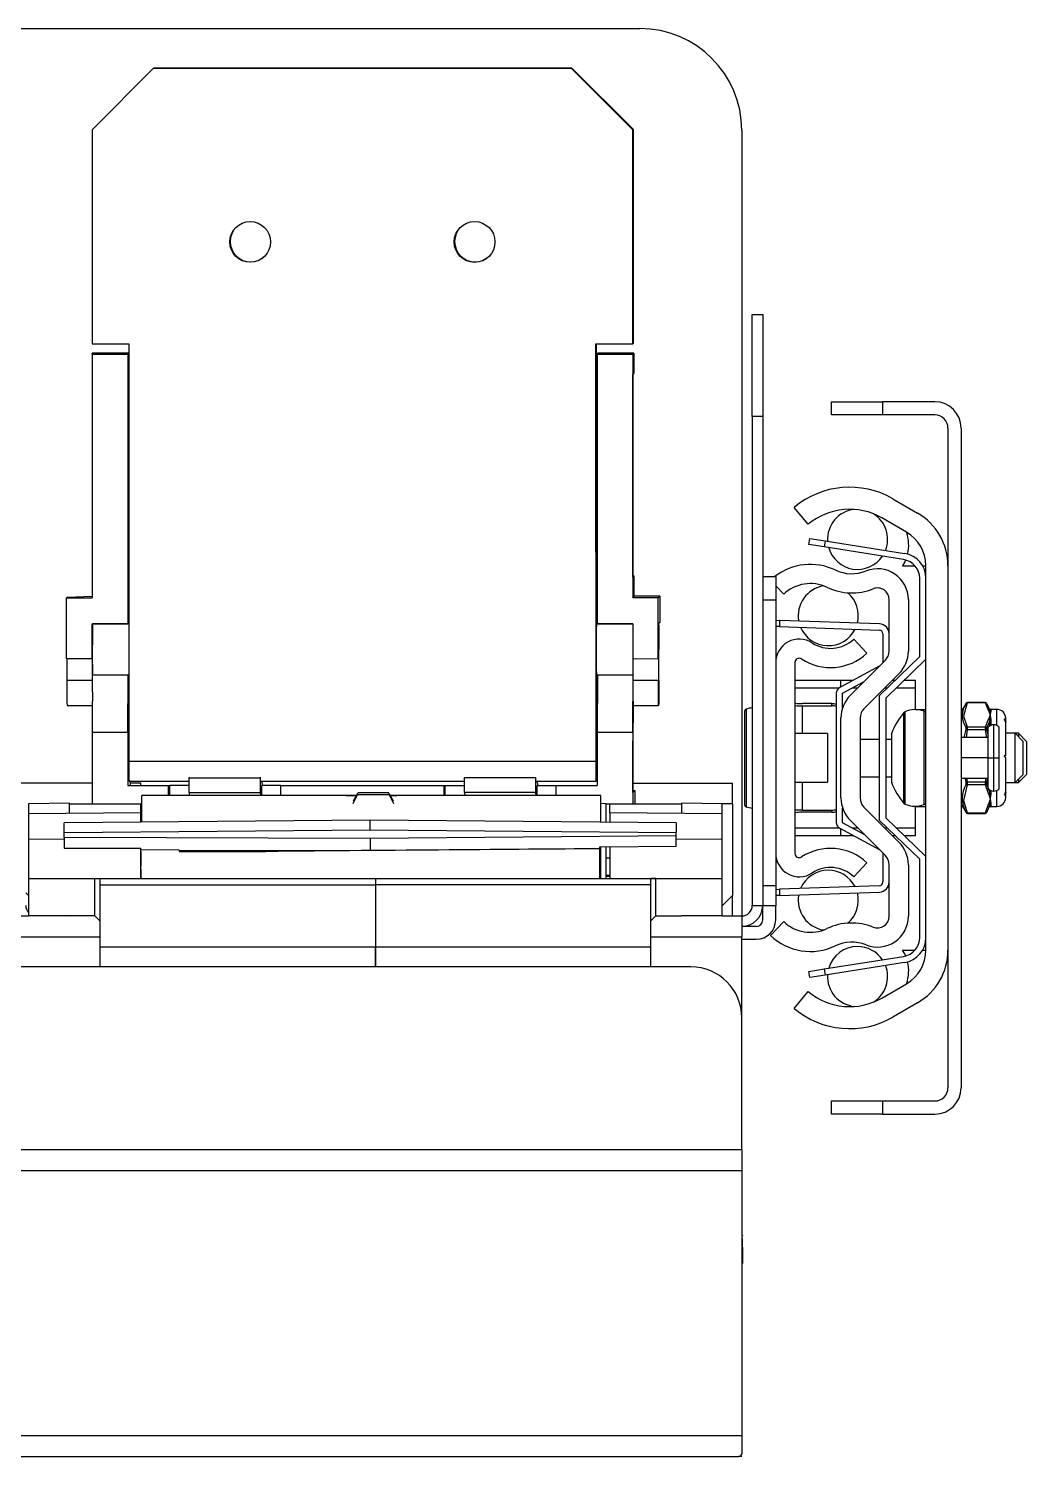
# Paper-space layout 'D' of a CAD drawing. Header units: inches. Extents: x 0 to 136, y 0 to 88.
# Drawn here: x 39.48 to 44.61, y 27.4 to 34.75 of the extents above; entities that cross this region are included whole.
import ezdxf

# ---------------------------------------------------------------- set-up
doc = ezdxf.new("R2010")
doc.units = ezdxf.units.IN
doc.header["$LTSCALE"] = 4
doc.header["$MEASUREMENT"] = 0

psp = doc.layouts.new('D')

# ---------------------------------------------------------------- linework, layer by layer
at = {"color": 7, "linetype": 'Continuous', "lineweight": 25}
for p, q in [((17.2199, 34.7471), (42.6216, 34.7471)), ((39.8028, 34.2264), (40.1177, 34.5413)), ((40.12, 34.5436), (40.1177, 34.5413)), ((42.2699, 34.5413), (40.1177, 34.5413)), ((42.2722, 34.5436), (40.12, 34.5436)), ((42.2699, 34.5413), (42.2722, 34.5436)), ((42.2699, 34.5413), (42.5848, 34.2263)), ((42.5871, 34.2286), (42.2722, 34.5436)), ((39.8028, 34.2264), (39.8029, 33.1241)), ((42.5871, 34.2286), (42.5848, 34.2263)), ((42.5849, 33.124), (42.5848, 34.2263)), ((42.5871, 34.2286), (42.5872, 33.1263)), ((43.1466, 34.2222), (43.1466, 30.1802)), ((43.2003, 33.2761), (43.2541, 33.2761)), ((43.2003, 32.7511), (43.2003, 33.2761)), ((43.2541, 33.2761), (43.2541, 32.7511)), ((39.8029, 33.1241), (39.9918, 33.1241)), ((39.9916, 33.0766), (39.8029, 33.0766)), ((39.8029, 33.0716), (39.8029, 33.0766)), ((39.8029, 33.0716), (39.8029, 31.8174)), ((39.8029, 33.0716), (39.9866, 33.0716)), ((39.9866, 33.0716), (39.9889, 33.0739)), ((39.9866, 33.0716), (39.9867, 31.6832)), ((39.9889, 33.0739), (39.9889, 32.5489)), ((39.9918, 33.0739), (39.9889, 33.0739)), ((39.9898, 33.0748), (39.9916, 33.0766)), ((39.9918, 33.0748), (39.9898, 33.0748)), ((39.9916, 33.0766), (39.9916, 33.0748)), ((39.9918, 33.1241), (39.9919, 30.9772)), ((42.3959, 33.124), (42.5849, 33.124)), ((42.3961, 30.9772), (42.3959, 33.124)), ((42.3983, 31.6801), (42.3982, 33.124)), ((42.3982, 33.0747), (42.4044, 33.0747)), ((42.3982, 33.0738), (42.4035, 33.0738)), ((42.4035, 33.0738), (42.4012, 33.0715)), ((42.4012, 33.0715), (42.4013, 31.6831)), ((42.4012, 33.0715), (42.5849, 33.0715)), ((42.4062, 33.0766), (42.4044, 33.0747)), ((42.5899, 33.0766), (42.4062, 33.0766)), ((42.5872, 33.1263), (42.5849, 33.124)), ((42.5849, 33.0715), (42.5899, 33.0766)), ((42.5849, 33.0715), (42.585, 31.8173)), ((42.5899, 33.0766), (42.5903, 32.9719)), ((42.5858, 32.9675), (42.5903, 32.9719)), ((42.5859, 31.9232), (42.5858, 32.9675)), ((43.6085, 32.7587), (43.6085, 32.8265)), ((43.6085, 32.8265), (43.871, 32.8265)), ((43.871, 32.8265), (43.871, 32.7587)), ((44.1397, 32.8265), (43.871, 32.8265)), ((43.2541, 32.7511), (43.2003, 32.7511)), ((43.2003, 32.7511), (43.2003, 30.234)), ((43.2541, 32.7511), (43.2541, 30.234)), ((43.871, 32.7587), (43.6085, 32.7587)), ((44.1397, 32.7587), (43.871, 32.7587)), ((44.2074, 32.6909), (44.2074, 29.2953)), ((44.2752, 32.6909), (44.2752, 29.2953)), ((39.9919, 32.5489), (39.9889, 32.5489)), ((42.3983, 32.5489), (42.4012, 32.5489)), ((43.4883, 32.1956), (43.4154, 32.2824)), ((43.9235, 32.3269), (44.0508, 32.2534)), ((43.9941, 32.1553), (43.8668, 32.2287)), ((43.4914, 32.0914), (43.4964, 32.1231)), ((43.4964, 32.1231), (43.5754, 32.1105)), ((43.5704, 32.0789), (43.4914, 32.0914)), ((43.5754, 32.1105), (43.5704, 32.0789)), ((43.9791, 32.0142), (43.5704, 32.0789)), ((43.5754, 32.1105), (43.9841, 32.0458)), ((43.9741, 31.9821), (44.0375, 31.9821)), ((44.0767, 31.9821), (44.0941, 31.9821)), ((44.0941, 30.0042), (44.0941, 31.9821)), ((42.5928, 31.9301), (42.5859, 31.9232)), ((42.5859, 31.9301), (42.5928, 31.9301)), ((42.5928, 31.8251), (42.5928, 31.9301)), ((43.2541, 31.9265), (43.3208, 31.9265)), ((43.3208, 31.9265), (43.3208, 31.8057)), ((44.0621, 31.5144), (44.0621, 31.917)), ((39.6754, 31.821), (39.8029, 31.8249)), ((42.585, 31.8173), (42.5928, 31.8251)), ((42.724, 31.8251), (42.5928, 31.8251)), ((42.7162, 31.8173), (42.724, 31.8251)), ((42.724, 31.8251), (42.724, 31.6909)), ((43.3619, 31.8357), (43.3208, 31.8792)), ((39.6717, 31.8174), (39.6754, 31.821)), ((39.6717, 31.5024), (39.6717, 31.8174)), ((39.6717, 31.8174), (39.8029, 31.8174)), ((42.7162, 31.8173), (42.585, 31.8173)), ((42.7162, 31.5023), (42.7162, 31.8173)), ((43.3208, 31.8057), (43.2541, 31.8057)), ((43.3208, 31.8057), (43.3208, 30.3364)), ((43.9048, 31.5431), (43.9048, 31.808)), ((44.0034, 31.808), (44.0034, 31.5431)), ((39.8029, 31.5024), (39.8029, 31.6832)), ((39.8029, 31.6832), (39.9867, 31.6832)), ((39.9919, 31.6826), (39.8048, 31.6826)), ((39.9887, 31.6852), (39.9867, 31.6832)), ((39.989, 31.6826), (39.9887, 31.6852)), ((42.585, 31.6826), (42.3981, 31.6826)), ((42.4013, 31.6831), (42.585, 31.6831)), ((42.4035, 31.6831), (42.4036, 31.6826)), ((42.585, 31.6831), (42.585, 31.5024)), ((42.7183, 31.6826), (42.718, 31.6826)), ((42.724, 31.6909), (42.7183, 31.6852)), ((43.3208, 31.702), (43.3411, 31.7013)), ((43.3411, 31.7013), (43.34, 31.6693)), ((43.8546, 31.6833), (43.3411, 31.7013)), ((39.8042, 31.6452), (39.8029, 31.5024)), ((42.7174, 31.6451), (42.7162, 31.5023)), ((43.34, 31.6693), (43.3208, 31.67)), ((43.34, 31.6693), (43.8535, 31.6513)), ((43.7227, 31.6042), (43.7901, 31.5321)), ((43.8728, 31.6314), (43.8728, 31.4835)), ((39.8039, 31.5502), (39.8034, 31.5502)), ((39.8039, 31.5502), (39.8039, 31.3928)), ((42.7171, 31.5502), (42.7166, 31.5502)), ((42.7171, 31.5502), (42.7171, 31.3927)), ((42.7194, 31.395), (42.7194, 31.5525)), ((39.8029, 31.5024), (39.6717, 31.5024)), ((39.6726, 31.5024), (39.6726, 31.3928)), ((42.7162, 31.5023), (42.585, 31.5024)), ((42.5859, 31.5024), (42.5859, 31.3927)), ((43.4194, 31.4836), (43.4194, 30.5027)), ((43.8559, 31.4666), (43.6502, 31.355)), ((43.7052, 31.3159), (43.8852, 31.496)), ((43.8554, 31.3149), (44.0621, 31.5144)), ((44.0941, 31.5009), (43.8874, 31.3013)), ((39.6726, 31.3928), (39.8039, 31.3928)), ((39.805, 31.4201), (39.9919, 31.4201)), ((39.9867, 31.1238), (39.9892, 31.4201)), ((42.3981, 31.4201), (42.5859, 31.4201)), ((42.3983, 31.4201), (42.4002, 31.018)), ((42.4038, 31.4201), (42.4013, 31.1238)), ((42.5859, 31.3927), (42.7171, 31.3927)), ((43.6568, 31.3924), (43.4194, 31.3924)), ((43.7191, 31.3924), (43.6568, 31.3924)), ((43.6568, 31.3585), (43.6568, 31.3924)), ((43.6648, 31.3265), (43.7762, 31.387)), ((43.955, 31.4262), (43.7749, 31.2462)), ((43.9357, 31.3924), (43.9212, 31.3924)), ((44.0408, 31.3924), (43.9818, 31.3924)), ((44.0408, 31.3533), (44.0408, 31.3924)), ((43.4194, 31.3533), (43.6474, 31.3533)), ((43.6328, 31.3257), (43.6328, 30.6606)), ((43.6648, 31.2498), (43.6648, 31.3265)), ((43.7141, 31.3533), (43.7425, 31.3533)), ((43.8554, 30.6714), (43.8554, 31.3149)), ((43.882, 31.3533), (43.8952, 31.3533)), ((43.9412, 31.3533), (44.0408, 31.3533)), ((44.0408, 31.2418), (44.0408, 31.3533)), ((39.6738, 31.2627), (39.803, 31.2627)), ((39.803, 31.2859), (39.803, 31.1238)), ((42.585, 31.1238), (42.5864, 31.2859)), ((42.5875, 31.2626), (42.5859, 31.0812)), ((42.5871, 31.2626), (42.7183, 31.2626)), ((43.1621, 30.7507), (43.1621, 31.2355)), ((43.1682, 31.2442), (43.1682, 30.7421)), ((43.6097, 31.2725), (43.4581, 31.2725)), ((43.4581, 31.2617), (43.6097, 31.2617)), ((43.4581, 31.1181), (43.4581, 31.2617)), ((43.6097, 31.2617), (43.6097, 31.2725)), ((43.8874, 31.3013), (43.8874, 30.685)), ((44.0408, 31.2431), (44.0941, 31.2431)), ((44.2985, 31.271), (44.2761, 31.2322)), ((44.4001, 31.2769), (44.3064, 31.2769)), ((44.3994, 31.2789), (44.3071, 31.2789)), ((44.4181, 31.2338), (44.4001, 31.2769)), ((44.4221, 31.2391), (44.4221, 31.2466)), ((44.4282, 31.2357), (44.4273, 31.2307)), ((44.4585, 31.2431), (44.4282, 31.2431)), ((44.4282, 31.2431), (44.4282, 31.2357)), ((44.4585, 31.1607), (44.4585, 31.2431)), ((43.6568, 30.7872), (43.6568, 31.199)), ((43.7554, 31.199), (43.7554, 30.7872)), ((43.981, 30.7591), (43.981, 31.2271)), ((43.9858, 31.2306), (43.9858, 30.7556)), ((44.0856, 30.7789), (44.0856, 31.233)), ((44.0941, 31.2227), (44.0939, 31.2228)), ((44.2761, 31.2322), (44.2761, 31.0978)), ((44.4001, 31.1524), (44.4181, 31.1954)), ((44.4221, 31.1583), (44.4221, 31.1838)), ((44.4273, 31.1925), (44.4282, 31.1812)), ((44.4282, 31.1812), (44.4282, 31.1612)), ((44.4428, 30.9931), (44.4428, 31.1638)), ((44.5044, 31.1766), (44.5044, 31.1973)), ((44.5044, 31.1713), (44.5044, 31.1766)), ((44.5044, 31.0073), (44.5044, 31.1713)), ((39.9867, 31.1238), (39.803, 31.1238)), ((39.803, 31.1238), (39.803, 30.7576)), ((39.9867, 31.1238), (39.9867, 30.8521)), ((42.585, 31.1238), (42.4013, 31.1238)), ((42.4013, 31.1238), (42.4013, 30.8521)), ((42.585, 31.1238), (42.585, 30.7576)), ((43.5874, 31.1181), (43.4194, 31.1181)), ((43.5874, 31.1181), (43.5874, 30.8681)), ((43.7554, 31.0899), (43.8554, 31.0899)), ((43.8874, 31.0899), (43.9168, 31.0899)), ((43.9168, 31.1177), (43.9168, 31.0492)), ((44.4141, 31.0978), (44.2752, 31.0978)), ((44.2908, 31.0978), (44.3004, 31.1391)), ((44.3064, 31.1376), (44.3012, 31.0978)), ((44.3064, 31.1524), (44.4001, 31.1524)), ((44.4001, 31.1376), (44.3064, 31.1376)), ((44.4078, 31.0978), (44.4001, 31.1376)), ((44.4141, 30.9931), (44.4141, 31.1523)), ((44.4714, 30.9931), (44.4714, 31.1523)), ((44.5524, 31.1198), (44.5044, 31.1198)), ((44.5695, 31.1198), (44.5524, 31.1198)), ((44.5941, 31.0781), (44.5524, 31.1198)), ((44.5524, 30.88), (44.5524, 31.1198)), ((44.6112, 31.0781), (44.5695, 31.1198)), ((44.5695, 31.1198), (44.5695, 31.1027)), ((42.4002, 30.9269), (42.4002, 31.018)), ((42.5859, 30.8153), (42.5859, 31.0812)), ((43.9168, 31.0492), (43.9168, 30.8685)), ((44.5941, 30.9172), (44.5941, 31.0781)), ((44.6112, 31.0781), (44.6112, 30.9081)), ((39.9919, 30.9772), (42.3961, 30.9772)), ((44.4141, 30.9931), (44.2752, 30.9931)), ((44.4141, 30.8339), (44.4141, 30.9931)), ((44.4141, 30.9931), (44.4428, 30.9931)), ((44.4428, 30.9931), (44.4714, 30.9931)), ((44.4428, 30.8225), (44.4428, 30.9931)), ((44.4714, 30.8339), (44.4714, 30.9931)), ((44.5044, 31.0052), (44.5044, 31.0073)), ((44.5044, 30.8238), (44.5044, 30.9959)), ((39.9929, 30.8731), (40.3016, 30.8731)), ((39.9982, 30.8731), (39.9982, 30.8521)), ((40.302, 30.8934), (40.3016, 30.89)), ((40.3017, 30.8144), (40.3016, 30.89)), ((40.3016, 30.89), (40.6691, 30.89)), ((40.6691, 30.89), (40.6695, 30.8934)), ((40.6691, 30.8144), (40.6691, 30.89)), ((40.67, 30.8731), (41.7189, 30.8731)), ((40.6762, 30.8731), (40.6776, 30.8521)), ((41.7193, 30.8933), (41.7189, 30.89)), ((42.0864, 30.89), (41.7189, 30.89)), ((41.7189, 30.8144), (41.7189, 30.89)), ((42.0864, 30.89), (42.0867, 30.8933)), ((42.0864, 30.8144), (42.0864, 30.89)), ((42.0873, 30.8731), (42.397, 30.8731)), ((42.0934, 30.8731), (42.0949, 30.8521)), ((42.4002, 30.9269), (42.3971, 30.8742)), ((43.4194, 30.8681), (43.5874, 30.8681)), ((43.4581, 30.7245), (43.4581, 30.8681)), ((43.7554, 30.8963), (43.8554, 30.8963)), ((43.8874, 30.8963), (43.9168, 30.8963)), ((44.2752, 30.8885), (44.4141, 30.8885)), ((44.2761, 30.8885), (44.2761, 30.754)), ((44.3004, 30.8675), (44.297, 30.8885)), ((44.3033, 30.8885), (44.3064, 30.8694)), ((44.3064, 30.8694), (44.4001, 30.8694)), ((44.4001, 30.8694), (44.4038, 30.8885)), ((44.4116, 30.8885), (44.4062, 30.8675)), ((44.5044, 30.8665), (44.5524, 30.8665)), ((44.5524, 30.8665), (44.5941, 30.9081)), ((44.5524, 30.8665), (44.5524, 30.88)), ((44.5524, 30.8665), (44.5695, 30.8665)), ((44.5695, 30.8665), (44.6112, 30.9081)), ((44.5695, 30.8836), (44.5695, 30.8665)), ((44.5941, 30.9081), (44.5941, 30.9172)), ((39.803, 30.8626), (39.4233, 30.8626)), ((39.9867, 30.8521), (40.1967, 30.8521)), ((40.0532, 30.8626), (39.9982, 30.8626)), ((40.0532, 30.8521), (40.0532, 30.8626)), ((40.0585, 30.6623), (40.0585, 30.7996)), ((41.1084, 30.7996), (40.0585, 30.7996)), ((40.1967, 30.7996), (40.1967, 30.8521)), ((40.1967, 30.8521), (40.2031, 30.8521)), ((40.2031, 30.7996), (40.2031, 30.8521)), ((40.3016, 30.8521), (40.2031, 30.8521)), ((40.3017, 30.8144), (40.6691, 30.8144)), ((40.3017, 30.8144), (40.3029, 30.7996)), ((40.6704, 30.7996), (40.6691, 30.8144)), ((40.6755, 30.7996), (40.6755, 30.8521)), ((40.7741, 30.8521), (40.6755, 30.8521)), ((40.7741, 30.7996), (40.7741, 30.8521)), ((40.7741, 30.8521), (41.6139, 30.8521)), ((41.1084, 30.7981), (41.1084, 30.7996)), ((41.1628, 30.7996), (41.1084, 30.7996)), ((41.1619, 30.7981), (41.1084, 30.7981)), ((41.1458, 30.7585), (41.1692, 30.8055)), ((41.1692, 30.8107), (41.1463, 30.7712)), ((41.1692, 30.8107), (41.1692, 30.8055)), ((41.1692, 30.8055), (41.331, 30.8055)), ((41.3292, 30.8127), (41.171, 30.8127)), ((41.331, 30.8055), (41.331, 30.8107)), ((41.3539, 30.7712), (41.331, 30.8107)), ((41.331, 30.8055), (41.3544, 30.7585)), ((41.3708, 30.7996), (41.3374, 30.7996)), ((41.3708, 30.7981), (41.3383, 30.7981)), ((41.3708, 30.7981), (41.3708, 30.7996)), ((42.4207, 30.7996), (41.3708, 30.7996)), ((41.6139, 30.7996), (41.6139, 30.8521)), ((41.6139, 30.8521), (41.6203, 30.8521)), ((41.6204, 30.7996), (41.6203, 30.8521)), ((41.6203, 30.8521), (41.7189, 30.8521)), ((42.0864, 30.8144), (41.7189, 30.8144)), ((41.7189, 30.8144), (41.7202, 30.7996)), ((42.0876, 30.7996), (42.0864, 30.8144)), ((42.0928, 30.7996), (42.0928, 30.8521)), ((42.0928, 30.8521), (42.1913, 30.8521)), ((42.1913, 30.7996), (42.1913, 30.8521)), ((42.1913, 30.8521), (42.4013, 30.8521)), ((42.4207, 30.6622), (42.4207, 30.7996)), ((42.5859, 30.8626), (43.0979, 30.8626)), ((42.5965, 30.8258), (42.5859, 30.8153)), ((42.5859, 30.8258), (42.5965, 30.8258)), ((42.5965, 30.8258), (42.5965, 30.7576)), ((43.0979, 30.7576), (43.0979, 30.8626)), ((44.4001, 30.8539), (44.3064, 30.8539)), ((44.4181, 30.8042), (44.4001, 30.8539)), ((44.4221, 30.8169), (44.4221, 30.8279)), ((44.4282, 30.8194), (44.4273, 30.8069)), ((44.4282, 30.8251), (44.4282, 30.8194)), ((44.4585, 30.7431), (44.4585, 30.8256)), ((44.5044, 30.8177), (44.5044, 30.8238)), ((44.5044, 30.789), (44.5044, 30.8177)), ((39.6858, 30.7595), (39.4758, 30.7576)), ((39.4758, 30.7576), (39.4758, 30.7051)), ((39.6858, 30.7576), (39.6858, 30.7595)), ((39.6858, 30.7576), (40.0532, 30.7576)), ((39.6858, 30.707), (39.6858, 30.7576)), ((40.0585, 30.7577), (40.0532, 30.7577)), ((40.0532, 30.7576), (40.0532, 30.7577)), ((40.0532, 30.7576), (40.0532, 30.7553)), ((40.0532, 30.7102), (40.0532, 30.7553)), ((42.4469, 30.7577), (42.4207, 30.7579)), ((42.4469, 30.7577), (42.4469, 30.662)), ((42.4469, 30.7576), (42.4679, 30.7576)), ((42.4679, 30.7576), (42.8354, 30.7576)), ((42.4679, 30.7102), (42.4679, 30.7576)), ((43.0454, 30.7576), (42.8354, 30.7595)), ((42.8354, 30.7595), (42.8354, 30.7576)), ((42.8354, 30.7576), (42.8354, 30.707)), ((43.0979, 30.7576), (43.0454, 30.7576)), ((43.0454, 30.7051), (43.0454, 30.7576)), ((43.0979, 30.7576), (43.0979, 30.2852)), ((43.4581, 30.7245), (43.6097, 30.7245)), ((43.6097, 30.7137), (43.6097, 30.7245)), ((43.6648, 30.6598), (43.6648, 30.7364)), ((43.7749, 30.7401), (43.955, 30.56)), ((44.0408, 30.633), (44.0408, 30.7445)), ((44.0408, 30.7431), (44.0941, 30.7431)), ((44.0856, 30.7532), (44.0856, 30.7789)), ((44.0939, 30.7634), (44.0941, 30.7636)), ((44.2761, 30.754), (44.2985, 30.7152)), ((44.4001, 30.7101), (44.4181, 30.7598)), ((44.4221, 30.7396), (44.4221, 30.7531)), ((44.4273, 30.7628), (44.4282, 30.7564)), ((44.4282, 30.7564), (44.4282, 30.7431)), ((44.4282, 30.7431), (44.4585, 30.7431)), ((40.0532, 30.7102), (39.4758, 30.7051)), ((39.4758, 30.7051), (39.4758, 30.5755)), ((41.2344, 30.6725), (39.6595, 30.6588)), ((39.6595, 30.6087), (39.6595, 30.6588)), ((40.0532, 30.6622), (40.0532, 30.7102)), ((42.8092, 30.6588), (41.2344, 30.6725)), ((41.2344, 30.6224), (41.2344, 30.6725)), ((43.0454, 30.7051), (42.4679, 30.7102)), ((42.4679, 30.7102), (42.4679, 30.6618)), ((42.8092, 30.6588), (42.8092, 30.6087)), ((43.0454, 30.5755), (43.0454, 30.7051)), ((43.6097, 30.7137), (43.4581, 30.7137)), ((43.7762, 30.5993), (43.6648, 30.6598)), ((43.8852, 30.4902), (43.7052, 30.6703)), ((44.0621, 30.4718), (43.8554, 30.6714)), ((43.8874, 30.685), (44.0941, 30.4854)), ((44.3064, 30.7101), (44.4001, 30.7101)), ((44.3071, 30.7074), (44.3994, 30.7074)), ((44.4062, 30.7121), (44.4081, 30.7154)), ((44.4064, 30.7129), (44.4067, 30.7136)), ((39.4758, 30.5755), (39.6595, 30.5769)), ((39.4758, 30.5755), (39.4758, 30.3721)), ((39.6595, 30.6087), (41.2344, 30.6224)), ((39.6595, 30.5833), (39.6595, 30.6087)), ((39.6595, 30.5833), (39.6595, 30.5289)), ((41.2344, 30.579), (39.6595, 30.5833)), ((41.2344, 30.6224), (42.8092, 30.6087)), ((42.8092, 30.5927), (41.2344, 30.579)), ((41.2344, 30.579), (41.2344, 30.5166)), ((42.8092, 30.5927), (42.8092, 30.6087)), ((42.8092, 30.5384), (42.8092, 30.5927)), ((42.8092, 30.5773), (43.0454, 30.5755)), ((43.0454, 30.3721), (43.0454, 30.5755)), ((43.4194, 30.633), (43.6474, 30.633)), ((43.4194, 30.5938), (43.6568, 30.5938)), ((43.6502, 30.6313), (43.8559, 30.5196)), ((43.6568, 30.5938), (43.6568, 30.6277)), ((43.6568, 30.5938), (43.7191, 30.5938)), ((43.7141, 30.633), (43.7425, 30.633)), ((43.882, 30.633), (43.8952, 30.633)), ((43.9212, 30.5938), (43.9357, 30.5938)), ((43.9412, 30.633), (44.0408, 30.633)), ((43.9818, 30.5938), (44.0408, 30.5938)), ((44.0408, 30.5938), (44.0408, 30.633)), ((39.6595, 30.5289), (40.0541, 30.5279)), ((40.0532, 30.3721), (40.0532, 30.5279)), ((40.0534, 30.5199), (40.0541, 30.5279)), ((40.0534, 30.5199), (40.0534, 30.5279)), ((40.2501, 30.5193), (40.0534, 30.5199)), ((40.0535, 30.5123), (40.0542, 30.4356)), ((40.2501, 30.5193), (41.2344, 30.5166)), ((40.2501, 30.5193), (40.2501, 30.5119)), ((40.2501, 30.5119), (40.6963, 30.5119)), ((41.2344, 30.5166), (40.6963, 30.5119)), ((42.4155, 30.535), (42.8092, 30.5384)), ((42.4155, 30.5257), (42.4155, 30.535)), ((42.4155, 30.3721), (42.4155, 30.5257)), ((42.4207, 30.3721), (42.4207, 30.535)), ((42.4469, 30.5352), (42.4469, 30.3721)), ((42.4679, 30.5354), (42.4679, 30.3721)), ((43.8728, 30.5027), (43.8728, 30.3549)), ((40.0542, 30.4356), (40.0532, 30.4356)), ((42.4469, 30.4794), (42.4679, 30.4794)), ((43.7901, 30.4541), (43.7227, 30.382)), ((43.9048, 30.1783), (43.9048, 30.4431)), ((44.0034, 30.4431), (44.0034, 30.1783)), ((44.0621, 30.0692), (44.0621, 30.4718)), ((39.4758, 30.3721), (39.82, 30.3721)), ((39.4758, 30.3721), (39.4758, 30.1802)), ((39.82, 30.3721), (39.8433, 30.3721)), ((39.8433, 30.3721), (41.2606, 30.3721)), ((39.8433, 30.3721), (39.8433, 30.3405)), ((41.2606, 30.3721), (42.6779, 30.3721)), ((41.2606, 30.3721), (41.2606, 30.3405)), ((41.2606, 30.3721), (41.2606, 30.3405)), ((42.4469, 30.3902), (42.4679, 30.3902)), ((42.4469, 30.3849), (42.4679, 30.3849)), ((42.7042, 30.3721), (42.6779, 30.3721)), ((42.6779, 30.3405), (42.6779, 30.3721)), ((42.6779, 30.3721), (43.0454, 30.3721)), ((42.7042, 30.1802), (42.7042, 30.3721)), ((43.0454, 30.1802), (43.0454, 30.3721)), ((39.4614, 30.2996), (39.4758, 30.2852)), ((39.8433, 30.3405), (41.2606, 30.3405)), ((39.8433, 30.3405), (39.8433, 30.0207)), ((42.6779, 30.3405), (41.2606, 30.3405)), ((41.2606, 30.3405), (41.2606, 30.0207)), ((41.2606, 30.3405), (41.2606, 30.0207)), ((42.6779, 30.0207), (42.6779, 30.3405)), ((43.0454, 30.2327), (43.0979, 30.2852)), ((43.0979, 30.1802), (43.0979, 30.2852)), ((43.2541, 30.3364), (43.3208, 30.3364)), ((43.3208, 30.3364), (43.3208, 30.2314)), ((43.3208, 30.3163), (43.34, 30.317)), ((43.3411, 30.285), (43.3208, 30.2843)), ((43.8535, 30.3349), (43.34, 30.317)), ((43.34, 30.317), (43.3411, 30.285)), ((43.3411, 30.285), (43.8546, 30.3029)), ((43.2003, 30.234), (43.2541, 30.234)), ((43.2541, 30.2314), (43.2541, 30.234)), ((43.3208, 30.2314), (43.2541, 30.2314)), ((43.2541, 30.1595), (43.2541, 30.2314)), ((43.3208, 30.1595), (43.3208, 30.2314)), ((39.2658, 30.1802), (39.4758, 30.1802)), ((39.817, 30.1802), (39.4758, 30.1802)), ((39.6858, 30.1784), (39.4758, 30.1802)), ((39.6858, 30.1802), (39.6858, 30.1784)), ((39.8433, 30.154), (39.817, 30.1802)), ((42.7042, 30.1802), (42.6779, 30.154)), ((42.7042, 30.1802), (42.8354, 30.1802)), ((42.7042, 30.1802), (42.8354, 30.1802)), ((43.0454, 30.1802), (42.8354, 30.1802)), ((43.0454, 30.1802), (42.8354, 30.1784)), ((42.8354, 30.1784), (42.8354, 30.1802)), ((43.0454, 30.1802), (43.1466, 30.1802)), ((43.1466, 30.1802), (43.1466, 30.1265)), ((43.2941, 30.0789), (43.3619, 30.1506)), ((38.8984, 30.0727), (39.8433, 30.0727)), ((42.6779, 30.0727), (43.1466, 30.0727)), ((43.1466, 30.1265), (43.221, 30.1265)), ((43.1466, 30.1265), (43.1466, 30.0727)), ((43.1466, 29.6553), (43.1466, 30.0727)), ((43.1466, 30.0598), (43.221, 30.0598)), ((39.8433, 30.0207), (41.2606, 30.0207)), ((39.8433, 30.0207), (39.8433, 29.9177)), ((41.2606, 30.0207), (42.6779, 30.0207)), ((41.2606, 30.0207), (41.2606, 29.9177)), ((41.2606, 29.9177), (41.2606, 30.0207)), ((42.6779, 29.9177), (42.6779, 30.0207)), ((43.9741, 30.0042), (44.0375, 30.0042)), ((44.0767, 30.0042), (44.0941, 30.0042)), ((42.8841, 29.9177), (16.9574, 29.9177)), ((43.5704, 29.9073), (43.9791, 29.972)), ((43.9841, 29.9404), (43.5754, 29.8757)), ((43.4914, 29.8948), (43.5704, 29.9073)), ((43.4964, 29.8632), (43.4914, 29.8948)), ((43.5754, 29.8757), (43.4964, 29.8632)), ((43.5704, 29.9073), (43.5754, 29.8757)), ((43.4154, 29.7038), (43.4883, 29.7906)), ((43.8668, 29.7575), (43.9941, 29.831)), ((44.0508, 29.7328), (43.9235, 29.6593)), ((43.1466, 28.9754), (43.1466, 29.6553)), ((43.6085, 29.1598), (43.6085, 29.2276)), ((43.6085, 29.2276), (43.871, 29.2276)), ((43.871, 29.2276), (43.871, 29.1598)), ((43.871, 29.2276), (44.1397, 29.2276)), ((43.871, 29.1598), (43.6085, 29.1598)), ((43.871, 29.1598), (44.1397, 29.1598)), ((43.1466, 28.9754), (16.6949, 28.9754)), ((43.1466, 28.9754), (43.1466, 28.8679)), ((43.1466, 28.8679), (16.6949, 28.8679)), ((43.1466, 28.8679), (43.1466, 27.5056)), ((43.1504, 28.5375), (43.1466, 28.5375)), ((43.1504, 28.5346), (43.1466, 28.5346)), ((43.1504, 28.5182), (43.1466, 28.5182)), ((43.1504, 28.5375), (43.1504, 28.5346)), ((43.1504, 28.4752), (43.1504, 28.5182)), ((43.1504, 28.4752), (43.1466, 28.4752)), ((43.1504, 28.4752), (43.1504, 28.3912)), ((43.1504, 28.3912), (43.1466, 28.3912)), ((16.6949, 27.5056), (43.1466, 27.5056)), ((43.1466, 27.5056), (43.1466, 27.414)), ((16.6949, 27.3981), (43.1302, 27.3981)), ((43.1466, 27.3981), (43.1302, 27.3981)), ((43.1466, 27.3981), (43.1466, 27.3981))]:
    psp.add_line(p, q, dxfattribs=at)
at = {"color": 7, "linetype": 'Continuous', "lineweight": 25, "flags": 128}
for points in [[(43.9897, 32.0119), (43.9851, 32.0017), (43.9741, 31.9821)], [(42.7171, 31.5502), (42.7172, 31.6005), (42.7175, 31.6433), (42.7178, 31.6721), (42.7183, 31.6826), (42.7187, 31.673), (42.7191, 31.6449), (42.7193, 31.6026), (42.7194, 31.5525)], [(42.7194, 31.395), (42.7193, 31.3447), (42.7191, 31.3019), (42.7187, 31.273), (42.7183, 31.2626), (42.7179, 31.2722), (42.7175, 31.3002), (42.7172, 31.3426), (42.7171, 31.3927)], [(44.3064, 31.2769), (44.2867, 31.2078), (44.3064, 31.1524)], [(44.3071, 31.2787), (44.3071, 31.2786), (44.3064, 31.2769)], [(44.4001, 31.2769), (44.3998, 31.2779), (44.3994, 31.2788), (44.3994, 31.2788)], [(44.4227, 31.2325), (44.4224, 31.2377), (44.4221, 31.2391)], [(44.4221, 31.1838), (44.4126, 31.1598), (44.4062, 31.1481)], [(44.4221, 31.1838), (44.4227, 31.1916), (44.4227, 31.1937)], [(44.5044, 31.1713), (44.5043, 31.1722), (44.5026, 31.1825), (44.5008, 31.1877), (44.4999, 31.1897), (44.4991, 31.1918), (44.4988, 31.1928), (44.4986, 31.1936), (44.4987, 31.194), (44.4989, 31.194), (44.4993, 31.1938), (44.5003, 31.1926), (44.5021, 31.189), (44.5043, 31.1788), (44.5044, 31.1766)], [(44.4062, 31.1391), (44.4098, 31.1256), (44.4141, 31.1046)], [(42.3971, 30.8742), (42.3969, 30.8733), (42.3967, 30.8771), (42.3965, 30.8856), (42.3964, 30.8982), (42.3962, 30.9145), (42.3961, 30.9337), (42.3961, 30.9549), (42.3961, 30.9772)], [(44.5044, 30.9959), (44.5039, 30.9962), (44.502, 30.997), (44.5007, 30.9979), (44.4993, 30.9997), (44.4989, 31.0007), (44.4987, 31.0018), (44.4986, 31.0025), (44.4987, 31.0035), (44.4989, 31.0043), (44.4995, 31.0055), (44.5006, 31.0067), (44.5026, 31.0076), (44.5044, 31.0073)], [(44.3064, 30.8539), (44.2867, 30.7741), (44.3064, 30.7101)], [(44.4062, 30.8581), (44.4098, 30.8508), (44.4159, 30.8347)], [(44.4168, 30.8323), (44.421, 30.8212), (44.4221, 30.8169)], [(44.4227, 30.8059), (44.4224, 30.8145), (44.4221, 30.8169)], [(44.4273, 30.8069), (44.4262, 30.7982), (44.4245, 30.7845), (44.4242, 30.7824), (44.4241, 30.782)], [(44.5044, 30.8177), (44.5037, 30.8111), (44.5025, 30.807), (44.5006, 30.803), (44.4994, 30.8017), (44.499, 30.8015), (44.4987, 30.8016), (44.4986, 30.802), (44.4987, 30.8027), (44.4991, 30.8039), (44.4998, 30.8057), (44.5012, 30.8092), (44.5035, 30.8165), (44.5044, 30.8238)], [(44.4221, 30.7531), (44.4126, 30.7257), (44.4062, 30.7125)], [(44.4221, 30.7531), (44.4227, 30.7593), (44.4227, 30.7611)], [(44.3004, 30.7121), (44.301, 30.7111), (44.3011, 30.711), (44.3007, 30.7118), (44.3004, 30.7125)], [(44.3064, 30.7101), (44.3068, 30.7089), (44.3072, 30.7075), (44.3071, 30.7076)], [(44.3994, 30.7075), (44.3995, 30.708), (44.4001, 30.7101)], [(44.4062, 30.7125), (44.4055, 30.7113), (44.4054, 30.7109), (44.4058, 30.7115), (44.4062, 30.7121)], [(39.817, 30.1802), (39.817, 30.1838), (39.817, 30.1945), (39.817, 30.2119), (39.817, 30.2355), (39.817, 30.2643), (39.817, 30.2975), (39.817, 30.3339), (39.817, 30.3721)], [(43.9897, 29.9743), (43.9851, 29.9845), (43.9741, 30.0042)], [(43.1302, 27.3981), (43.1416, 27.4009), (43.1464, 27.4101), (43.1466, 27.414)]]:
    psp.add_lwpolyline(points, dxfattribs=at)
at = {"color": 7, "linetype": 'Continuous', "lineweight": 25}
for centre in [(40.6164, 33.649), (41.7712, 33.6489)]:
    psp.add_circle(centre, 0.105, dxfattribs=at)
for centre, radius, start, end in [((42.6216, 34.2222), 0.5249, 0, 90), ((40.6187, 33.6513), 0.105, 135.00402, 314.99816), ((41.7735, 33.6512), 0.105, 135.00402, 314.99816), ((44.1397, 32.6909), 0.1355, 0, 90), ((44.1397, 32.6909), 0.0678, 0, 90), ((43.7012, 31.9419), 0.4446, 60, 130), ((43.7012, 31.9419), 0.3312, 60, 130), ((43.7421, 32.1183), 0.1547, 95.82356, 183.595), ((43.7421, 32.1183), 0.1547, 338.405, 58.07155), ((43.8941, 31.9821), 0.3133, 0, 60), ((43.8941, 31.9821), 0.2, 0, 60), ((43.8053, 32.0893), 0.2, 346.42372, 19.25516), ((43.7421, 32.1183), 0.1547, 196.14779, 325.85221), ((43.9637, 31.917), 0.1304, 0, 81), ((43.4994, 31.6905), 0.2987, 64.71491, 127.79779), ((43.9637, 31.917), 0.0984, 0, 81), ((43.7124, 32.1413), 0.2, 244.71491, 291.65285), ((43.8448, 31.808), 0.1587, 0, 111.65285), ((43.4994, 31.6905), 0.2, 64.71491, 133.43253), ((43.5914, 31.7258), 0.1547, 98.95683, 190.41328), ((43.7124, 32.1413), 0.2987, 244.71491, 291.65285), ((43.5914, 31.7258), 0.1547, 345.58672, 49.49328), ((43.8448, 31.808), 0.06, 0, 111.65285), ((41.2588, 31.6401), 1.4546, 178.3024, 179.79824), ((47.6247, 31.5512), 5.2283, 178.5606, 181.43722), ((43.4318, 31.6505), 0.7144, 177.21543, 180.42699), ((43.8528, 31.6314), 0.052, 0, 88), ((43.4421, 31.4836), 0.1213, 56.97436, 180), ((43.5914, 31.7258), 0.1547, 202.95196, 333.04804), ((43.6034, 31.7318), 0.1747, 236.97436, 313.06951), ((43.8528, 31.6314), 0.02, 0, 88), ((43.4986, 31.5176), 3.6948, 179.49452, 181.51198), ((43.6034, 31.7318), 0.2734, 236.97436, 313.06951), ((43.8381, 31.5431), 0.0667, 315, 0), ((43.8381, 31.5431), 0.1653, 315, 0), ((43.4421, 31.4836), 0.0227, 56.97436, 180), ((43.3673, 31.3602), 3.6948, 179.49452, 181.51198), ((48.7405, 31.3805), 8.9366, 179.92153, 180.60655), ((46.2806, 31.3601), 3.6948, 179.49452, 181.51198), ((43.6661, 31.3257), 0.0333, 118.5, 180), ((43.8221, 31.199), 0.1653, 135, 180), ((43.1713, 31.2355), 0.0092, 109.76489, 180), ((43.2081, 31.1331), 0.118, 93.76662, 109.76489), ((43.8221, 31.199), 0.0667, 135, 180), ((44.0385, 31.1115), 0.1303, 68.83528, 113.88573), ((44.3918, 31.2111), 0.111, 145.41901, 214.58099), ((44.3077, 31.2705), 0.00825, 93.67756, 159.15561), ((44.3075, 31.2708), 0.00788, 92.91241, 155.6534), ((44.3054, 31.271), 0.00593, 79.98237, 148.08176), ((44.3074, 31.2708), 0.00768, 92.10626, 154.75243), ((44.3991, 31.271), 0.00775, 24.57851, 87.91584), ((44.4012, 31.271), 0.00593, 31.91824, 100.01763), ((44.2888, 31.1992), 0.1391, 16.63243, 30.99102), ((44.587, 31.2766), 0.1742, 194.22028, 200.84265), ((44.4185, 31.2266), 0.0072, 54.27462, 93.2065), ((44.4282, 31.2501), 0.007, 210, 270), ((44.4282, 31.2427), 0.00704, 211.17546, 270.31592), ((44.4585, 31.1973), 0.0458, 0, 90), ((44.254, 30.9931), 0.3595, 139.39387, 159.72251), ((43.9911, 31.2185), 0.0133, 113.88573, 139.39387), ((44.0808, 31.2206), 0.0133, 0, 68.83528), ((44.2822, 31.2287), 0.007, 150, 180), ((44.4428, 31.1222), 0.0416, 90, 133.60282), ((44.587, 31.1526), 0.1742, 159.15735, 165.77972), ((44.4178, 31.1877), 0.00779, 50.65566, 87.57607), ((44.4279, 31.1888), 0.00764, 220.89632, 272.15021), ((44.7078, 31.2467), 0.2854, 182.85507, 186.44996), ((44.4275, 31.238), 0.00736, 229.09941, 268.3738), ((44.6748, 31.1867), 0.2522, 173.64867, 178.41998), ((44.4268, 31.2002), 0.00771, 238.16163, 274.04887), ((44.5702, 31.1942), 0.1475, 165.69163, 172.05051), ((69.0095, 34.7178), 24.8337, 188.10945, 188.16093), ((44.4428, 31.1222), 0.0416, 46.39718, 90), ((44.3075, 31.1445), 0.00799, 97.50741, 152.84165), ((44.289, 31.1436), 0.0123, 338.5047, 21.4953), ((44.2808, 31.0486), 0.0926, 73.92274, 77.7918), ((44.2751, 31.145), 0.0322, 346.73621, 13.26379), ((44.4351, 31.145), 0.0357, 168.06765, 191.93235), ((44.3991, 31.1445), 0.00799, 27.15835, 82.49259), ((44.4258, 31.0486), 0.0926, 102.2082, 106.07726), ((44.4189, 31.1436), 0.0135, 160.55958, 199.44042), ((42.6707, 30.9487), 2.6789, 179.39022, 181.61629), ((44.5042, 30.9997), 0.00546, 87.87301, 182.73169), ((44.254, 30.9931), 0.3595, 200.27749, 220.60613), ((44.3317, 30.7759), 0.0968, 105.13159, 108.88395), ((44.2864, 30.8628), 0.0148, 341.40487, 18.59513), ((44.268, 30.8616), 0.0392, 348.59671, 11.40329), ((44.4353, 30.8616), 0.036, 167.56197, 192.43803), ((44.3749, 30.7759), 0.0968, 71.11605, 74.86841), ((44.419, 30.8628), 0.0136, 159.79871, 200.20129), ((44.4257, 30.7853), 0.145, 149.85667, 210.14333), ((44.3076, 30.862), 0.00825, 208.48273, 261.69682), ((44.3989, 30.862), 0.00825, 278.30318, 331.51727), ((44.4428, 30.864), 0.0416, 226.39718, 270), ((44.4177, 30.8122), 0.00808, 272.72534, 308.16024), ((44.6371, 30.8521), 0.2242, 192.35834, 198.23358), ((44.4278, 30.8114), 0.00793, 87.53158, 136.19796), ((44.4267, 30.7988), 0.00808, 85.50982, 119.46637), ((44.7595, 30.8144), 0.3369, 181.44475, 185.51447), ((44.4428, 30.864), 0.0416, 270, 313.60282), ((43.1713, 30.7507), 0.0092, 180, 250.23511), ((43.2081, 30.8531), 0.118, 250.23511, 266.23338), ((43.8221, 30.7872), 0.1653, 180, 225), ((43.8221, 30.7872), 0.0667, 180, 225), ((43.9911, 30.7678), 0.0133, 220.60613, 246.11427), ((44.0385, 30.8748), 0.1303, 246.11427, 291.16472), ((44.0808, 30.7656), 0.0133, 291.16472, 0), ((44.2822, 30.7575), 0.007, 180, 210), ((44.6371, 30.7118), 0.2242, 161.76642, 167.64166), ((44.4186, 30.7672), 0.00741, 266.2546, 303.84856), ((44.4281, 30.7494), 0.00708, 89.44538, 147.87542), ((44.4282, 30.7361), 0.007, 90, 150), ((44.7942, 30.7458), 0.3718, 174.41352, 177.64649), ((44.4276, 30.7553), 0.00755, 91.96673, 130.16968), ((44.6667, 30.8121), 0.2444, 187.08741, 191.63874), ((44.4585, 30.789), 0.0458, 270, 0), ((43.6661, 30.6606), 0.0333, 180, 241.5), ((44.3052, 30.7159), 0.00589, 214.6071, 281.90097), ((44.3071, 30.7147), 0.00722, 203.97866, 269.94872), ((44.3991, 30.7152), 0.00774, 272.08673, 336.66792), ((44.4013, 30.7159), 0.00589, 258.09903, 325.3929), ((43.4421, 30.5027), 0.1213, 180, 303.01735), ((43.4421, 30.5027), 0.0227, 180, 303.01735), ((43.6034, 30.2544), 0.2734, 46.9202, 123.01735), ((43.8381, 30.4431), 0.1653, 0, 45), ((43.6034, 30.2544), 0.1747, 46.9202, 123.01735), ((43.8381, 30.4431), 0.0667, 0, 45), ((43.5914, 30.2605), 0.1547, 90, 157.04804), ((43.5914, 30.2605), 0.1547, 26.95196, 90), ((43.8528, 30.3549), 0.02, 272, 0), ((43.8528, 30.3549), 0.052, 272, 0), ((43.5914, 30.2605), 0.1547, 169.58672, 261.0432), ((43.5914, 30.2605), 0.1547, 310.5067, 14.41328), ((39.5151, 30.234), 0.0538, 180, 222.9923), ((43.1466, 30.234), 0.0538, 270, 0), ((43.1466, 30.234), 0.1075, 270, 0), ((43.221, 30.1595), 0.0997, 270, 0), ((43.221, 30.1595), 0.0331, 270, 0), ((43.4994, 30.2958), 0.2, 226.56746, 295.2851), ((43.7124, 29.8449), 0.2987, 68.34716, 115.2851), ((43.8448, 30.1783), 0.1587, 248.34716, 0), ((43.8448, 30.1783), 0.06, 248.34716, 0), ((43.4994, 30.2958), 0.2987, 226.56746, 295.2851), ((43.9637, 30.0692), 0.0984, 279, 0), ((43.9637, 30.0692), 0.1304, 279, 0), ((43.7421, 29.8679), 0.1547, 90, 163.85221), ((43.7124, 29.8449), 0.2, 68.34716, 115.2851), ((43.7421, 29.8679), 0.1547, 34.14779, 90), ((43.8941, 30.0042), 0.2, 300, 360), ((43.8941, 30.0042), 0.3133, 300, 0), ((42.8841, 29.6553), 0.2625, 0, 90), ((43.7421, 29.8679), 0.1547, 301.92845, 21.595), ((43.8053, 29.8969), 0.2, 340.74484, 13.57628), ((43.7421, 29.8679), 0.1547, 176.405, 264.17644), ((43.7012, 30.0444), 0.3312, 230, 300), ((43.7012, 30.0444), 0.4446, 230, 300), ((44.1397, 29.2953), 0.0678, 270, 0), ((44.1397, 29.2953), 0.1355, 270, 0)]:
    psp.add_arc(centre, radius, start, end, dxfattribs=at)
for centre, major_axis, ratio, start_param, end_param in [((43.4581, 31.2768), (0.0387, 0), 0.109694, 3.141593, 4.712389), ((43.4581, 31.2768), (0.1373, 0), 0.109694, 4.426976, 4.712389), ((43.6097, 31.2055), (0, 0.0671), 0.994037, 5.929881, 6.283185), ((43.6097, 31.1946), (0, 0.0671), 0.994037, 5.929881, 6.283185), ((43.4581, 30.7095), (0.1373, 0), 0.109694, 1.570796, 1.856209), ((43.6097, 30.7916), (0, -0.0671), 0.994037, 0, 0.353304), ((43.4581, 30.7095), (0.0387, 0), 0.109694, 1.570796, 3.141593), ((43.6097, 30.7808), (0, -0.0671), 0.994037, 0, 0.353304), ((40.0542, 30.3902), (-0.0012, 0.1444), 0.004425, 4.587093, 5.720138), ((27.1622, 30.3902), (16.5417, 0.1442), 0.000393, 0.397292, 0.612551), ((40.0542, 30.3902), (-0.0008, 0.0913), 0.004425, 4.513438, 5.232861)]:
    psp.add_ellipse(centre, major_axis=major_axis, ratio=ratio, start_param=start_param, end_param=end_param, dxfattribs=at)

doc.saveas('drawing.dxf')
